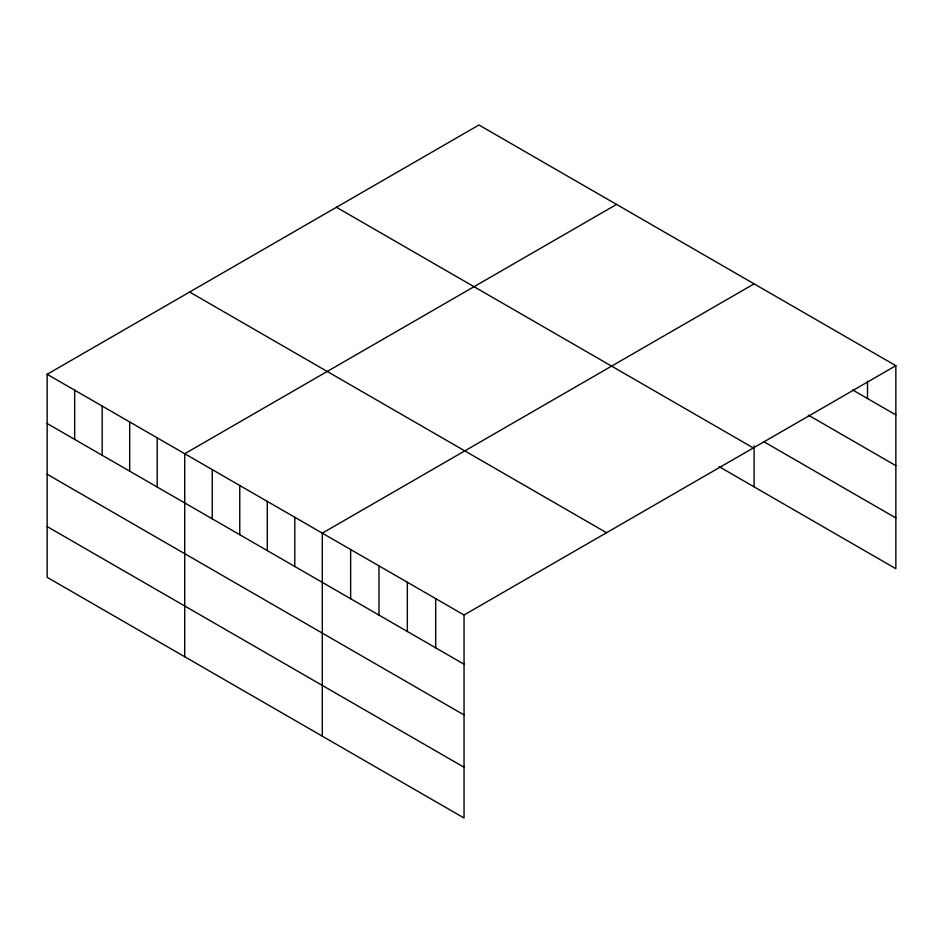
<?xml version="1.0" encoding="UTF-8"?>
<svg xmlns="http://www.w3.org/2000/svg" width="943" height="943" viewBox="0 0 943 943"><rect width="100%" height="100%" fill="white"/><g stroke="black" fill="none" stroke-linecap="round" stroke-linejoin="round"><path stroke-width="1.41" d="M895.85 365.684L464.039 614.989L464.039 818.005L47.15 577.316L47.15 374.3L478.961 124.995L895.85 365.684L895.85 568.7L719.085 466.644M616.533 204.431L184.722 453.736L184.722 656.741M754.105 283.855L322.294 533.16L322.294 736.165M852.708 389.989L895.85 414.896M808.34 415.12L895.85 465.653M763.971 441.796L895.85 517.943M336.462 207.271L753.351 447.96M189.649 292.035L606.538 532.724M47.15 374.3L464.039 614.989M47.15 423.513L464.039 664.202M47.15 474.258L464.039 714.947M47.15 526.559L464.039 767.248M867.501 381.161L867.501 398.524M754.105 445.98L754.105 486.859M435.69 598.628L435.69 647.829M407.341 582.255L407.341 631.468M378.992 565.894L378.992 615.095M350.643 549.521L350.643 598.734M294.782 517.271L294.782 566.472M267.27 501.381L267.27 550.594M239.758 485.504L239.758 534.705M212.234 469.614L212.234 518.815M157.21 437.847L157.21 487.048M129.698 421.957L129.698 471.17M102.174 406.079L102.174 455.28M74.662 390.19L74.662 439.391"/></g></svg>
